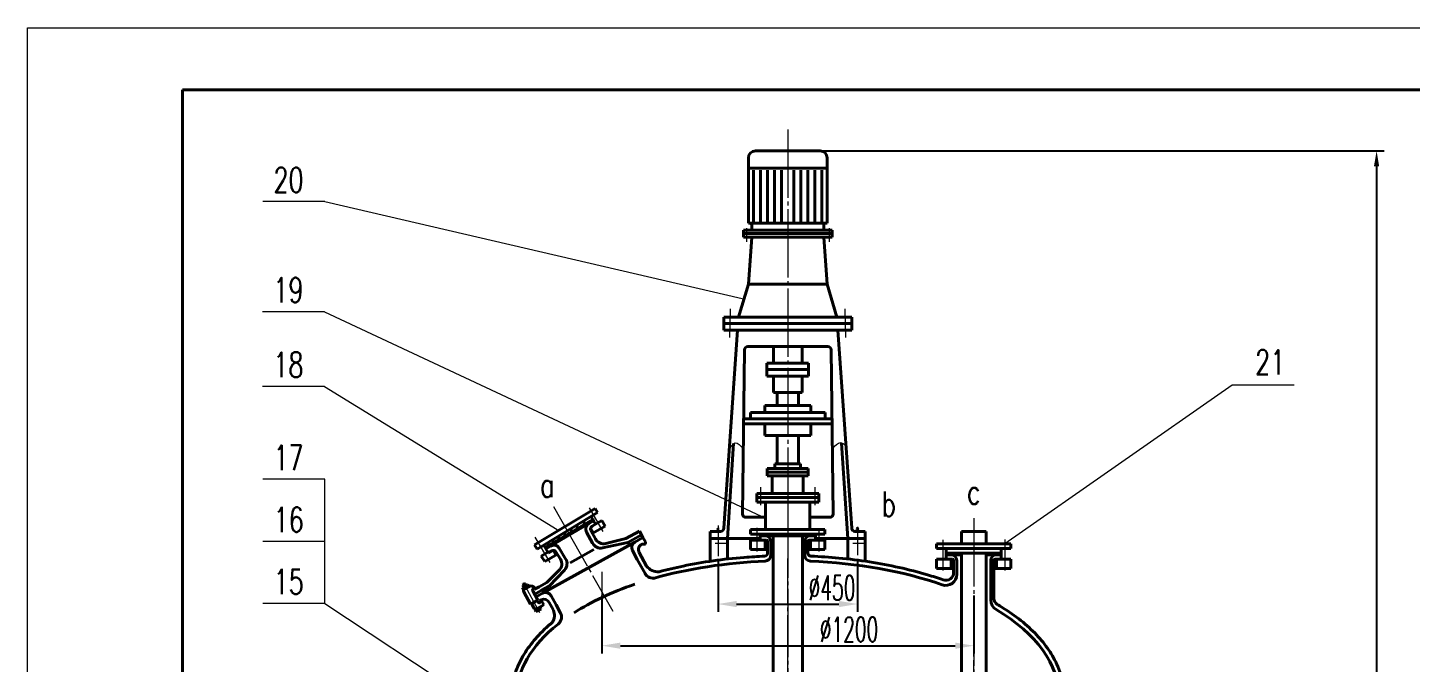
# Model space of a CAD drawing. Header units: millimetres. Extents: x 1794 to 2214, y -1115 to -518.
# Drawn here: x 1793.9 to 2017, y -619.9 to -517.6 of the extents above; entities that cross this region are included whole.
import ezdxf

# ---------------------------------------------------------------- set-up
doc = ezdxf.new("R2010")
doc.units = ezdxf.units.MM
doc.linetypes.add('JIS_02_2.0', pattern=[3, 2, -1])
doc.linetypes.add('JIS_08_11', pattern=[12.8, 11, -0.6, 0.6, -0.6])
for name, color, linetype, lineweight in [('中心线', 4, 'JIS_08_11', 20), ('外壳线', 1, 'Continuous', 40), ('尺寸线', 2, 'Continuous', 20), ('虚线', 3, 'JIS_02_2.0', 20)]:
    doc.layers.add(name, color=color, linetype=linetype, lineweight=lineweight)
doc.styles.get("Standard").update_dxf_attribs({"font": 'romans.shx', "width": 0.707, "height": 3.5, "bigfont": 'hzfs.shx'})
doc.styles.add('数字', font='romans.shx', dxfattribs={"width": 0.55, "height": 4, "bigfont": 'hzfs.shx'})
doc.styles.add('文字', font='romans.shx', dxfattribs={"width": 0.7, "height": 4, "bigfont": 'hzfs.shx'})
doc.dimstyles.new('ISO-25', dxfattribs={"dimtxt": 3.5, "dimasz": 2.5, "dimexe": 1.25, "dimexo": 0.625, "dimtad": 1, "dimtxsty": 'Standard', "dimcen": 2.5, "dimadec": 0, "dimazin": 0, "dimtfac": 1, "dimtmove": 0, "dimatfit": 0, "dimfxl": 1, "dimarcsym": 0})
doc.dimstyles.new('副本ISO-25', dxfattribs={"dimtxt": 4, "dimasz": 3, "dimexe": 1.25, "dimexo": 0.625, "dimtad": 1, "dimdsep": 46, "dimtxsty": '数字', "dimcen": 3, "dimazin": 2, "dimtfac": 1, "dimtmove": 0, "dimatfit": 1, "dimfxl": 1, "dimarcsym": 0})

# ---------------------------------------------------------------- blocks, each defined once
blk = doc.blocks.new('*D159')
at = {"layer": 'DEFPOINTS', "color": 0}
for p in [(1905.3, -602.77), (1927.8, -602.6), (1927.8, -610.47)]:
    blk.add_point(p, dxfattribs=at)
at = {"layer": '尺寸线', "color": 0, "lineweight": -2}
for p, q in [((1905.3, -603.4), (1905.3, -611.72)), ((1927.8, -603.23), (1927.8, -611.72)), ((1908.3, -610.47), (1924.8, -610.47))]:
    blk.add_line(p, q, dxfattribs=at)
at = {"layer": '尺寸线', "color": 0}
for points in [[(1908.3, -609.97), (1908.3, -610.97), (1905.3, -610.47)], [(1924.8, -609.97), (1924.8, -610.97), (1927.8, -610.47)]]:
    blk.add_solid(points, dxfattribs=at)
at = {"layer": '尺寸线', "color": 0, "insert": (1923.68, -607.85), "char_height": 4, "attachment_point": 5, "style": '数字'}
blk.add_mtext('%%c450', dxfattribs=at)
blk = doc.blocks.new('*D149')
at = {"layer": 'DEFPOINTS', "color": 0}
for p in [(1886.55, -608.49), (1946.55, -608.49), (1946.55, -617.18)]:
    blk.add_point(p, dxfattribs=at)
at = {"layer": '尺寸线', "color": 0, "lineweight": -2}
for p, q in [((1886.55, -609.11), (1886.55, -618.43)), ((1946.55, -609.11), (1946.55, -618.43)), ((1889.55, -617.18), (1943.55, -617.18))]:
    blk.add_line(p, q, dxfattribs=at)
at = {"layer": '尺寸线', "color": 0}
for points in [[(1889.55, -616.68), (1889.55, -617.68), (1886.55, -617.18)], [(1943.55, -616.68), (1943.55, -617.68), (1946.55, -617.18)]]:
    blk.add_solid(points, dxfattribs=at)
at = {"layer": '尺寸线', "color": 0, "insert": (1926.43, -614.56), "char_height": 4, "attachment_point": 5, "style": '数字'}
blk.add_mtext('%%c1200', dxfattribs=at)
blk = doc.blocks.new('*D162')
at = {"layer": 'DEFPOINTS', "color": 0}
for p in [(1916.55, -537.45), (1899.05, -783.94), (2011.52, -783.94)]:
    blk.add_point(p, dxfattribs=at)
at = {"layer": '尺寸线', "color": 0, "lineweight": -2}
for p, q in [((1917.17, -537.45), (2012.77, -537.45)), ((2011.52, -539.95), (2011.52, -781.44)), ((1899.67, -783.94), (2012.77, -783.94))]:
    blk.add_line(p, q, dxfattribs=at)
at = {"layer": '尺寸线', "color": 0}
for points in [[(2011.1, -539.95), (2011.94, -539.95), (2011.52, -537.45)], [(2011.1, -781.44), (2011.94, -781.44), (2011.52, -783.94)]]:
    blk.add_solid(points, dxfattribs=at)
at = {"layer": '尺寸线', "color": 0, "insert": (2009.14, -660.69), "char_height": 3.5, "attachment_point": 5, "rotation": 90}
blk.add_mtext('~4900', dxfattribs=at)

msp = doc.modelspace()

# ---------------------------------------------------------------- linework, layer by layer
at = {"layer": '中心线'}
for p, q in [((1916.547, -534.036), (1916.547, -602.484)), ((1909.89, -549.917), (1909.89, -552.129)), ((1923.203, -549.917), (1923.203, -552.129)), ((1907.184, -567.514), (1907.3, -562.93)), ((1925.909, -567.514), (1925.793, -562.93)), ((1912.157, -591.66), (1912.157, -594.564)), ((1920.936, -591.66), (1920.936, -594.564)), ((1878.746, -594.73), (1888.315, -611.604)), ((1886.745, -598.787), (1884.57, -594.97)), ((1916.547, -595.223), (1916.547, -786.179)), ((1916.547, -597.435), (1916.547, -604.795)), ((1946.546, -596.635), (1946.546, -700.454)), ((1878.229, -603.772), (1875.787, -599.678)), ((1905.084, -598.251), (1905.559, -598.607)), ((1905.097, -598.562), (1905.505, -598.216)), ((1905.297, -597.842), (1905.297, -600.696)), ((1905.297, -599.004), (1905.297, -602.773)), ((1911.547, -598.168), (1911.547, -601.991)), ((1921.546, -598.279), (1921.546, -601.992)), ((1928.009, -598.251), (1927.534, -598.607)), ((1927.996, -598.562), (1927.589, -598.216)), ((1927.808, -598.036), (1927.796, -602.601)), ((1941.546, -600.1), (1941.546, -605.061)), ((1951.545, -600.064), (1951.545, -605.062)), ((1916.547, -776.842), (1916.547, -603.15)), ((1886.548, -605.259), (1886.548, -612.887)), ((1876.553, -611.862), (1873.897, -607.07)), ((1946.549, -643.297), (1946.549, -609.574))]:
    msp.add_line(p, q, dxfattribs=at)
at = {"layer": '外壳线'}
for p, q in [((1818.941, -527.607), (2203.941, -527.607)), ((1818.941, -1104.607), (1818.941, -527.607)), ((1911.325, -537.449), (1916.547, -537.449)), ((1921.768, -537.449), (1916.547, -537.449)), ((1910.199, -549.1), (1910.199, -538.575)), ((1922.894, -549.1), (1922.894, -538.575)), ((1910.199, -540.263), (1916.547, -540.263)), ((1911.04, -548.999), (1911.04, -540.569)), ((1912.165, -548.999), (1912.165, -540.569)), ((1913.291, -548.999), (1913.291, -540.569)), ((1914.417, -548.999), (1914.417, -540.569)), ((1915.542, -548.999), (1915.542, -540.569)), ((1922.894, -540.263), (1916.547, -540.263)), ((1917.551, -548.999), (1917.551, -540.569)), ((1918.677, -548.999), (1918.677, -540.569)), ((1919.802, -548.999), (1919.802, -540.569)), ((1920.928, -548.999), (1920.928, -540.569)), ((1922.054, -548.999), (1922.054, -540.569)), ((1909.406, -550.226), (1916.547, -550.226)), ((1909.406, -550.226), (1909.406, -551.352)), ((1909.406, -550.789), (1916.547, -550.789)), ((1910.199, -549.1), (1916.547, -549.1)), ((1910.199, -549.1), (1910.463, -549.1)), ((1910.745, -550.226), (1910.745, -549.382)), ((1922.894, -549.1), (1916.547, -549.1)), ((1923.687, -550.226), (1916.547, -550.226)), ((1923.687, -550.789), (1916.547, -550.789)), ((1922.348, -550.226), (1922.348, -549.382)), ((1922.894, -549.1), (1922.63, -549.1)), ((1923.687, -550.226), (1923.687, -551.352)), ((1909.406, -551.352), (1916.547, -551.352)), ((1910.199, -558.946), (1910.745, -551.352)), ((1923.687, -551.352), (1916.547, -551.352)), ((1922.894, -558.946), (1922.348, -551.352)), ((1908.613, -564.235), (1910.199, -558.946)), ((1916.547, -558.946), (1910.199, -558.946)), ((1916.547, -558.946), (1922.894, -558.946)), ((1924.481, -564.235), (1922.894, -558.946)), ((1906.232, -566.351), (1906.232, -564.235)), ((1916.547, -564.235), (1906.232, -564.235)), ((1916.547, -564.235), (1926.861, -564.235)), ((1926.861, -566.351), (1926.861, -564.235)), ((1916.547, -565.293), (1906.232, -565.293)), ((1906.232, -598.246), (1908.454, -566.351)), ((1916.547, -566.351), (1906.232, -566.351)), ((1916.547, -565.293), (1926.861, -565.293)), ((1916.547, -566.351), (1926.861, -566.351)), ((1926.861, -598.246), (1924.639, -566.351)), ((1909.24, -595.965), (1909.552, -569.518)), ((1910.081, -568.995), (1916.547, -568.995)), ((1914.223, -571.64), (1914.223, -568.995)), ((1923.012, -568.995), (1916.547, -568.995)), ((1918.87, -571.64), (1918.87, -568.991)), ((1923.854, -595.965), (1923.541, -569.518)), ((1916.547, -571.64), (1913.175, -571.64)), ((1913.175, -573.756), (1913.175, -571.64)), ((1916.547, -572.698), (1913.175, -572.698)), ((1916.547, -571.64), (1919.918, -571.64)), ((1916.547, -572.698), (1919.918, -572.698)), ((1919.918, -573.756), (1919.918, -571.64)), ((1916.547, -573.756), (1913.175, -573.756)), ((1914.223, -576.372), (1914.223, -573.756)), ((1916.547, -573.756), (1919.918, -573.756)), ((1918.87, -576.372), (1918.87, -573.756)), ((1916.547, -576.401), (1914.25, -576.401)), ((1916.547, -576.401), (1914.828, -576.401)), ((1914.828, -578.472), (1914.828, -576.401)), ((1916.547, -576.401), (1918.266, -576.401)), ((1916.547, -576.401), (1918.844, -576.401)), ((1918.266, -578.472), (1918.266, -576.401)), ((1916.547, -579.62), (1910.526, -579.62)), ((1910.526, -579.62), (1910.526, -580.632)), ((1912.836, -578.472), (1916.559, -578.472)), ((1912.836, -579.62), (1912.836, -578.472)), ((1920.257, -578.472), (1916.534, -578.472)), ((1916.547, -579.62), (1922.567, -579.62)), ((1920.257, -579.62), (1920.257, -578.472)), ((1922.567, -579.62), (1922.567, -580.632)), ((1916.547, -581.411), (1909.415, -581.411)), ((1916.547, -580.632), (1909.421, -580.632)), ((1912.836, -583.306), (1912.836, -581.411)), ((1916.547, -580.632), (1923.672, -580.632)), ((1916.547, -581.411), (1923.679, -581.411)), ((1920.257, -583.306), (1920.257, -581.411)), ((1912.836, -583.306), (1916.547, -583.306)), ((1914.828, -587.889), (1914.828, -583.306)), ((1920.257, -583.306), (1916.547, -583.306)), ((1918.266, -587.889), (1918.266, -583.306)), ((1906.845, -599.902), (1907.819, -584.609)), ((1926.253, -599.902), (1925.228, -584.524)), ((1916.547, -588.609), (1913.239, -588.609)), ((1913.239, -589.833), (1913.239, -588.609)), ((1914.469, -587.889), (1916.547, -587.889)), ((1914.469, -588.609), (1914.469, -587.889)), ((1918.624, -587.889), (1916.547, -587.889)), ((1916.547, -588.609), (1919.855, -588.609)), ((1918.624, -588.609), (1918.624, -587.889)), ((1919.855, -588.609), (1919.857, -589.833)), ((1916.547, -589.221), (1913.239, -589.221)), ((1916.547, -589.833), (1913.239, -589.833)), ((1914.047, -592.656), (1914.047, -589.833)), ((1916.547, -589.221), (1919.856, -589.221)), ((1916.547, -589.833), (1919.857, -589.833)), ((1919.046, -592.656), (1919.046, -589.833)), ((1916.547, -592.656), (1911.548, -592.656)), ((1911.548, -592.656), (1911.548, -594.06)), ((1916.547, -592.656), (1921.545, -592.656)), ((1921.545, -594.06), (1921.545, -592.656)), ((1875.7, -600.941), (1885.47, -595.053)), ((1885.47, -595.053), (1885.884, -595.737)), ((1911.548, -593.291), (1921.545, -593.291)), ((1911.548, -594.06), (1916.547, -594.06)), ((1912.967, -598.473), (1912.967, -594.06)), ((1921.545, -594.06), (1916.547, -594.06)), ((1920.126, -598.473), (1920.126, -594.06)), ((1876.113, -601.626), (1885.883, -595.736)), ((1877.418, -601.36), (1885.103, -596.858)), ((1877.924, -601.347), (1885.225, -597.074)), ((1885.101, -596.863), (1884.82, -596.377)), ((1884.979, -597.94), (1885.541, -597.628)), ((1885.228, -597.072), (1885.103, -596.858)), ((1885.228, -597.072), (1885.541, -597.628)), ((1885.532, -597.612), (1886.552, -597.031)), ((1886.552, -597.031), (1887.072, -597.944)), ((1909.769, -596.5), (1912.967, -596.5)), ((1923.325, -596.5), (1920.126, -596.5)), ((1883.533, -598.062), (1883.389, -597.862)), ((1884.07, -598.874), (1885.055, -600.681)), ((1884.738, -598.251), (1885.178, -599.023)), ((1884.782, -598.615), (1885.522, -599.977)), ((1884.999, -599.123), (1887.072, -597.944)), ((1890.422, -599.931), (1887.195, -600.718)), ((1890.422, -599.931), (1892.608, -598.719)), ((1890.761, -600.543), (1892.947, -599.331)), ((1891.878, -600.496), (1893.19, -599.769)), ((1891.878, -600.496), (1893.19, -599.769)), ((1893.19, -599.769), (1892.608, -598.719)), ((1893.19, -599.769), (1893.578, -600.468)), ((1893.19, -599.769), (1893.578, -600.468)), ((1904.047, -599.902), (1904.047, -598.774)), ((1904.047, -598.774), (1905.704, -598.774)), ((1904.047, -599.902), (1904.047, -603.576)), ((1906.845, -599.902), (1904.047, -599.902)), ((1906.843, -599.902), (1906.843, -603.213)), ((1906.843, -599.902), (1912.097, -599.902)), ((1916.547, -598.473), (1910.547, -598.473)), ((1910.547, -599.223), (1910.547, -598.473)), ((1916.547, -599.223), (1910.547, -599.223)), ((1912.097, -599.473), (1912.097, -599.223)), ((1912.097, -599.473), (1912.097, -600.173)), ((1912.897, -599.473), (1912.097, -599.473)), ((1912.897, -599.473), (1912.897, -599.223)), ((1912.897, -599.473), (1916.547, -599.473)), ((1914.172, -599.473), (1914.221, -709.892)), ((1916.547, -598.473), (1922.546, -598.473)), ((1916.547, -599.223), (1922.546, -599.223)), ((1920.196, -599.473), (1916.547, -599.473)), ((1918.921, -599.473), (1918.971, -708.852)), ((1920.196, -599.473), (1920.196, -599.223)), ((1920.196, -599.473), (1920.996, -599.473)), ((1920.996, -599.473), (1920.996, -599.223)), ((1920.996, -599.473), (1920.996, -600.173)), ((1926.253, -599.902), (1920.996, -599.902)), ((1922.546, -599.223), (1922.546, -598.473)), ((1926.253, -599.902), (1926.253, -603.213)), ((1929.046, -599.902), (1926.253, -599.902)), ((1927.033, -599.902), (1926.814, -599.902)), ((1928.556, -599.902), (1927.033, -599.902)), ((1927.39, -598.774), (1929.046, -598.774)), ((1929.046, -599.902), (1929.046, -598.774)), ((1929.046, -599.902), (1929.046, -603.576)), ((1944.546, -600.744), (1944.546, -598.809)), ((1944.546, -598.809), (1946.546, -598.809)), ((1948.545, -598.809), (1946.546, -598.809)), ((1948.545, -600.744), (1948.545, -598.809)), ((1875.7, -600.941), (1876.112, -601.627)), ((1877.854, -602.106), (1876.795, -602.742)), ((1877.01, -608.737), (1891.878, -600.496)), ((1877.418, -601.36), (1877.195, -600.974)), ((1877.418, -601.36), (1877.922, -602.223)), ((1878.302, -601.12), (1877.547, -601.574)), ((1878.473, -601.892), (1877.922, -602.223)), ((1878.787, -601.824), (1879.205, -602.52)), ((1879.162, -600.622), (1879.058, -600.399)), ((1879.156, -602.059), (1879.87, -603.225)), ((1879.671, -601.457), (1880.72, -603.175)), ((1881.475, -603.806), (1885.282, -601.703)), ((1890.761, -600.543), (1886.69, -601.429)), ((1891.003, -600.981), (1890.761, -600.543)), ((1891.488, -601.855), (1892.276, -603.276)), ((1892.576, -602.167), (1892.974, -602.886)), ((1892.88, -600.861), (1892.874, -600.864)), ((1910.547, -600.173), (1910.547, -601.673)), ((1913.097, -600.173), (1910.547, -600.173)), ((1913.297, -601.673), (1910.547, -601.673)), ((1912.897, -600.173), (1912.897, -601.673)), ((1913.297, -600.373), (1913.297, -602.253)), ((1913.797, -600.373), (1913.797, -602.65)), ((1919.296, -600.371), (1919.296, -602.65)), ((1919.796, -600.372), (1919.796, -602.15)), ((1919.796, -601.673), (1922.546, -601.673)), ((1919.996, -600.173), (1922.546, -600.173)), ((1920.196, -600.173), (1920.196, -601.673)), ((1922.546, -600.173), (1922.546, -601.673)), ((1952.545, -600.744), (1940.546, -600.744)), ((1940.546, -601.544), (1940.546, -600.744)), ((1946.546, -601.544), (1940.546, -601.544)), ((1942.096, -602.293), (1942.096, -601.544)), ((1946.546, -601.544), (1952.545, -601.544)), ((1950.995, -602.293), (1950.995, -601.544)), ((1952.545, -600.744), (1952.545, -601.544)), ((1876.795, -602.742), (1877.336, -603.642)), ((1879.38, -602.412), (1877.336, -603.642)), ((1892.272, -603.278), (1893.521, -605.53)), ((1892.971, -602.888), (1893.78, -604.347)), ((1940.546, -603.243), (1940.546, -604.743)), ((1943.096, -603.243), (1940.546, -603.243)), ((1946.546, -602.293), (1942.096, -602.293)), ((1942.096, -602.543), (1942.096, -602.293)), ((1942.096, -602.543), (1942.096, -603.243)), ((1942.896, -602.543), (1942.096, -602.543)), ((1942.896, -602.543), (1942.896, -602.293)), ((1942.896, -602.543), (1944.546, -602.543)), ((1942.896, -603.243), (1942.896, -604.743)), ((1943.296, -603.443), (1943.296, -605.4)), ((1943.796, -603.443), (1943.796, -605.718)), ((1944.546, -602.293), (1944.546, -696.655)), ((1946.546, -602.293), (1950.995, -602.293)), ((1948.545, -602.293), (1948.545, -696.655)), ((1950.195, -602.543), (1948.545, -602.543)), ((1949.295, -603.441), (1949.295, -609.837)), ((1949.795, -603.442), (1949.795, -609.631)), ((1949.995, -603.243), (1952.545, -603.243)), ((1950.195, -602.543), (1950.195, -602.293)), ((1950.195, -602.543), (1950.995, -602.543)), ((1950.195, -603.243), (1950.195, -604.743)), ((1950.995, -602.543), (1950.995, -602.293)), ((1950.995, -602.543), (1950.995, -603.243)), ((1952.545, -603.243), (1952.545, -604.743)), ((1877.659, -607.005), (1879.636, -605.084)), ((1878.036, -607.597), (1880.524, -604.992)), ((1894.867, -606.309), (1894.886, -606.343)), ((1943.296, -604.743), (1940.546, -604.743)), ((1949.795, -604.743), (1952.545, -604.743)), ((1874.574, -607.346), (1873.756, -607.8)), ((1873.934, -608.12), (1873.756, -607.8)), ((1874.287, -607.17), (1873.774, -607.454)), ((1873.917, -607.711), (1873.774, -607.454)), ((1874.816, -607.632), (1873.934, -608.12)), ((1875.04, -610.494), (1873.951, -608.53)), ((1873.951, -608.53), (1873.951, -608.53)), ((1874.43, -607.426), (1874.287, -607.17)), ((1874.574, -607.346), (1874.752, -607.667)), ((1875.385, -608.257), (1876.252, -609.822)), ((1875.688, -607.882), (1875.729, -607.955)), ((1876.428, -607.688), (1875.714, -608.084)), ((1876.767, -608.3), (1875.728, -608.876)), ((1877.01, -608.737), (1875.97, -609.314)), ((1876.428, -607.688), (1877.659, -607.005)), ((1876.767, -608.3), (1878.036, -607.597)), ((1877.884, -608.253), (1877.642, -607.815)), ((1876.252, -609.822), (1875.04, -610.494)), ((1875.562, -611.057), (1875.2, -610.405)), ((1875.74, -611.378), (1877.183, -610.578)), ((1876.137, -609.897), (1876.314, -610.216)), ((1876.596, -609.883), (1876.498, -609.937)), ((1876.513, -610.124), (1876.547, -610.187)), ((1876.523, -610.143), (1876.523, -610.143)), ((1876.751, -611.237), (1876.574, -610.916)), ((1876.788, -609.781), (1876.795, -609.777)), ((1876.845, -609.954), (1877.189, -610.575)), ((1878.057, -610.215), (1878.478, -610.973)), ((1878.369, -609.127), (1879.176, -610.583)), ((1878.475, -610.975), (1878.749, -611.469)), ((1879.173, -610.585), (1879.861, -611.826)), ((1875.918, -611.699), (1875.74, -611.378)), ((1875.918, -611.699), (1876.751, -611.237))]:
    msp.add_line(p, q, dxfattribs=at)
for centre, radius, start, end in [((1911.325, -538.575), 1.126, 90, 180), ((1921.768, -538.575), 1.126, 0, 90), ((1910.463, -549.382), 0.281, 0, 90), ((1922.63, -549.382), 0.281, 90, 180), ((1910.081, -569.524), 0.529, 90, 179.32325), ((1923.012, -569.524), 0.529, 0.67675, 90), ((1884.947, -598.395), 1, 119, 208.6345), ((1909.769, -595.971), 0.529, 179.32325, 270), ((1923.325, -595.971), 0.529, 270, 0.67675), ((1885.221, -598.377), 0.5, 119, 208.44615), ((1905.704, -598.246), 0.529, 270, 0), ((1912.897, -600.373), 0.9, 0, 90), ((1920.196, -600.373), 0.9, 90, 180), ((1927.39, -598.246), 0.529, 180, 270), ((1878.817, -601.977), 1, 31.3655, 121), ((1878.73, -602.321), 0.5, 31.55385, 121), ((1886.372, -599.963), 1.5, 208.59534, 282.26775), ((1886.84, -599.26), 1.5, 208.52196, 283.70134), ((1892.363, -601.371), 1, 119, 209), ((1893.45, -601.682), 1, 124.73736, 209), ((1893.119, -601.3), 0.5, 71.32975, 119.35878), ((1893.359, -600.59), 0.25, 251.32975, 29), ((1912.397, -600.373), 0.2, 90, 90), ((1913.097, -600.373), 0.2, 0, 90), ((1919.996, -600.373), 0.2, 90, 180), ((1920.696, -602.15), 0.9, 180, 195.01681), ((1920.696, -600.373), 0.2, 90, 90), ((1878.591, -604.009), 1.5, 314.17637, 31.47804), ((1879.44, -603.956), 1.5, 316.30712, 31.40466), ((1895.597, -603.025), 2.247, 216.04172, 274.9402), ((1912.797, -602.253), 0.5, 272.42695, 0.00006), ((1912.897, -602.65), 0.9, 270, 0), ((1920.196, -602.65), 0.9, 180, 270), ((1920.31, -602.253), 0.5, 195.01681, 267.56412), ((1942.396, -603.443), 0.2, 90, 90), ((1942.896, -603.443), 0.9, 0, 90), ((1943.096, -603.443), 0.2, 0, 90), ((1950.195, -603.443), 0.9, 90, 180), ((1949.995, -603.443), 0.2, 90, 180), ((1950.695, -603.443), 0.2, 90, 90), ((1894.857, -604.774), 1.535, 209.49628, 283.47017), ((1942.046, -605.718), 1.75, 250.88135, 0.00004), ((1942.046, -605.4), 1.25, 250.98125, 0.00002), ((1874.272, -608.352), 0.367, 119, 209), ((1875.127, -608.193), 0.642, 29, 119), ((1875.481, -608.203), 0.11, 61.64539, 209), ((1875.608, -608.022), 0.11, 241.64539, 299), ((1875.633, -608.009), 0.11, 299, 29), ((1877.495, -609.612), 1, 29, 119), ((1875.883, -610.88), 0.367, 209, 299), ((1876.282, -610.277), 0.275, 29, 29), ((1876.474, -610.127), 0.183, 209, 270.13073), ((1876.475, -610.227), 0.0834, 270.13073, 29), ((1876.763, -610.01), 0.275, 164.58551, 204.40379), ((1876.346, -610.2), 0.183, 8.75471, 9.95468), ((1876.685, -610.043), 0.183, 29, 119), ((1877.034, -610.216), 0.5, 118.64122, 134.58685), ((1877.183, -610.699), 1, 29, 113.26264), ((1951.045, -609.837), 1.75, 180, 239.05383), ((1950.795, -609.631), 1, 180, 239.53051), ((1876.835, -612.298), 2.086, 327.61068, 23.42363), ((1878.549, -612.553), 1.5, 310.59081, 29)]:
    msp.add_arc(centre, radius, start, end, dxfattribs=at)
for start_param, end_param in [(4.7942072, 5.2303567), (4.1061799, 4.6305708), (5.3120148, 5.6191155), (3.1415927, 3.8366731), (5.7212552, 6.2831853)]:
    msp.add_ellipse((1916.547, -625.348), major_axis=(-43.749, 0), ratio=0.5, start_param=start_param, end_param=end_param, dxfattribs=at)
for points, knots in [([(1912.818, -602.752), (1911.712, -602.799), (1910.609, -602.867), (1907.83, -603.091), (1906.163, -603.276), (1902.881, -603.74), (1901.266, -604.02), (1898.361, -604.62), (1897.06, -604.926), (1895.79, -605.264)], [4.79694585, 4.79694585, 4.79694585, 4.79694585, 4.87237589, 4.87237589, 4.98817267, 4.98817267, 5.10396946, 5.10396946, 5.20138794, 5.20138794, 5.20138794, 5.20138794]), ([(1941.638, -606.582), (1940.801, -606.293), (1939.945, -606.019), (1937.6, -605.325), (1936.079, -604.932), (1932.96, -604.237), (1931.36, -603.935), (1928.104, -603.426), (1926.448, -603.219), (1923.29, -602.919), (1921.792, -602.817), (1920.289, -602.753)], [4.10881613, 4.10881613, 4.10881613, 4.10881613, 4.17759518, 4.17759518, 4.29339196, 4.29339196, 4.40918875, 4.40918875, 4.52498553, 4.52498553, 4.62752343, 4.62752343, 4.62752343, 4.62752343]), ([(1961.095, -625.348), (1961.095, -624.76), (1961.051, -624.172), (1960.875, -623.001), (1960.743, -622.418), (1960.393, -621.263), (1960.175, -620.69), (1959.516, -619.253), (1959.017, -618.398), (1957.833, -616.731), (1957.148, -615.919), (1955.603, -614.349), (1954.743, -613.589), (1952.861, -612.13), (1951.838, -611.43), (1950.592, -610.673), (1950.441, -610.582), (1950.288, -610.493)], [3.14159265, 3.14159265, 3.14159265, 3.14159265, 3.21673433, 3.21673433, 3.29187601, 3.29187601, 3.36701769, 3.36701769, 3.48281447, 3.48281447, 3.59861126, 3.59861126, 3.71440804, 3.71440804, 3.83020483, 3.83020483, 3.84600157, 3.84600157, 3.84600157, 3.84600157]), ([(1878.596, -613.416), (1878.136, -613.797), (1877.697, -614.185), (1876.467, -615.353), (1875.74, -616.153), (1874.468, -617.799), (1873.925, -618.645), (1873.032, -620.372), (1872.683, -621.254), (1872.238, -622.869), (1872.106, -623.599), (1872.013, -624.669), (1871.998, -625.008), (1871.998, -625.348)], [5.73951112, 5.73951112, 5.73951112, 5.73951112, 5.79875016, 5.79875016, 5.91454695, 5.91454695, 6.03034373, 6.03034373, 6.14614052, 6.14614052, 6.23985068, 6.23985068, 6.28318531, 6.28318531, 6.28318531, 6.28318531])]:
    msp.add_open_spline(points, degree=3, knots=knots, dxfattribs=at)
at = {"layer": '尺寸线'}
for p, q in [((1793.941, -517.607), (2213.941, -517.607)), ((1793.941, -1114.607), (1793.941, -517.607)), ((1841.853, -545.635), (1831.853, -545.635)), ((1841.853, -545.635), (1909.189, -561.261)), ((1841.834, -563.367), (1831.834, -563.367)), ((1841.834, -563.367), (1912.231, -596.294)), ((1841.834, -575.399), (1831.834, -575.399)), ((1841.834, -575.399), (1879.366, -598.482)), ((1988.215, -575.198), (1951.545, -600.744)), ((1998.215, -575.198), (1988.215, -575.198)), ((1841.885, -590.373), (1831.885, -590.373)), ((1841.885, -610.373), (1841.885, -590.373)), ((1883.509, -597.453), (1883.665, -597.229)), ((1883.557, -597.566), (1883.844, -597.156)), ((1883.75, -597.485), (1883.91, -597.258)), ((1879.442, -599.866), (1879.599, -599.643)), ((1879.491, -599.979), (1879.778, -599.569)), ((1879.684, -599.899), (1879.843, -599.672)), ((1880.41, -599.318), (1880.566, -599.095)), ((1880.458, -599.431), (1880.745, -599.021)), ((1880.652, -599.351), (1880.811, -599.124)), ((1881.44, -598.653), (1881.596, -598.429)), ((1881.488, -598.766), (1881.775, -598.356)), ((1881.682, -598.685), (1881.841, -598.458)), ((1882.395, -598.132), (1882.551, -597.909)), ((1882.443, -598.245), (1882.73, -597.835)), ((1882.637, -598.165), (1882.796, -597.937)), ((1841.885, -600.373), (1831.885, -600.373)), ((1877.747, -600.919), (1877.904, -600.695)), ((1877.796, -601.031), (1878.083, -600.621)), ((1877.989, -600.951), (1878.148, -600.724)), ((1878.539, -600.422), (1878.696, -600.199)), ((1878.588, -600.535), (1878.875, -600.125)), ((1878.781, -600.455), (1878.94, -600.228)), ((1841.885, -610.373), (1831.885, -610.373)), ((1841.885, -610.373), (1870.285, -629.14))]:
    msp.add_line(p, q, dxfattribs=at)
for points, knots in [([(1907.12, -585.506), (1907.476, -584.916), (1908.106, -584.074), (1908.924, -584.959), (1909.379, -585.451)], [0.7374856, 0.7374856, 0.7374856, 0.7374856, 3.5494881, 7.0706317, 7.0706317, 7.0706317, 7.0706317]), ([(1925.945, -585.09), (1925.654, -584.719), (1924.98, -584.184), (1924.173, -584.989), (1923.729, -585.437)], [2.6446509, 2.6446509, 2.6446509, 2.6446509, 5.4928869, 8.9753495, 8.9753495, 8.9753495, 8.9753495])]:
    msp.add_open_spline(points, degree=3, knots=knots, dxfattribs=at)
at = {"layer": '虚线'}
for p, q in [((1906.843, -600.702), (1904.047, -600.702)), ((1929.046, -600.702), (1926.253, -600.702))]:
    msp.add_line(p, q, dxfattribs=at)

# ---------------------------------------------------------------- texts
at = {"layer": '尺寸线', "style": '文字', "width": 0.707}
for s, p in [('20', (1833.595, -544.144)), ('19', (1833.577, -561.875)), ('18', (1833.577, -573.907)), ('21', (1991.936, -573.513)), ('17', (1833.595, -588.881)), ('16', (1833.627, -598.881)), ('15', (1833.627, -608.881))]:
    msp.add_text(s, height=4, dxfattribs=at).set_placement(p)
at = {"layer": '尺寸线', "char_height": 4, "attachment_point": 1, "style": '文字'}
for s, insert, width in [('a', (1876.611, -589.265), 7.27452), ('b', (1931.717, -592.354), 7.27452), ('c', (1945.473, -590.401), 4.10729)]:
    msp.add_mtext(s, dxfattribs=dict(at, insert=insert, width=width))

# ---------------------------------------------------------------- dimensions: what is measured, and where the dimension line sits
at = {"layer": '尺寸线'}
dim = msp.add_linear_dim(base=(2011.519, -783.936), p1=(1916.547, -537.449), p2=(1899.047, -783.936), angle=90, text='~4900', dimstyle='ISO-25', dxfattribs=at)
dim.commit()
dim.dimension.update_dxf_attribs({"geometry": '*D162', "text_midpoint": (2011.519, -660.693), "dimtype": 160})
for base, p1, p2, text, picture, middle in [((1927.796, -610.474), (1905.297, -602.773), (1927.796, -602.601), '%%c450', '*D159', (1923.677, -610.474)), ((1946.546, -617.181), (1886.548, -608.488), (1946.546, -608.488), '%%c1200', '*D149', (1926.429, -617.181))]:
    dim = msp.add_linear_dim(base=base, p1=p1, p2=p2, text=text, dimstyle='副本ISO-25', dxfattribs=at)
    dim.commit()
    dim.dimension.update_dxf_attribs({"geometry": picture, "text_midpoint": middle, "dimtype": 160})

doc.saveas('drawing.dxf')
